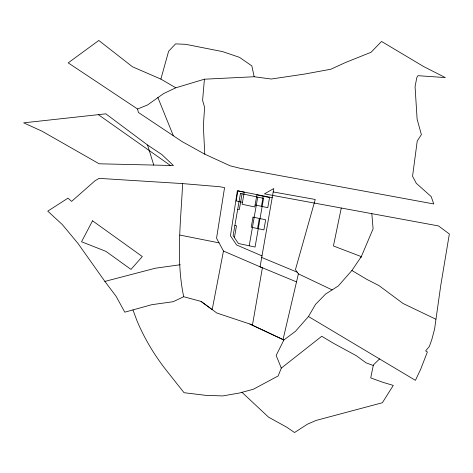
<?xml version="1.0" encoding="UTF-8"?>
<svg xmlns="http://www.w3.org/2000/svg" width="473" height="473" viewBox="0 0 473 473"><rect width="100%" height="100%" fill="white"/><g stroke="black" fill="none" stroke-linecap="round" stroke-linejoin="round"><path stroke-width="0.71" d="M183.701 296.719C175.832 259.488 180.875 221.21 182.625 183.595L99.07 178.374L95.014 180.787L71.565 201.403L68.011 198.134L47.749 211.153L62.294 224.557L77.974 243.412L104.888 281.411L116.086 296.293L124.783 312.174L151.732 304.701L173.213 301.703L183.701 296.719L201.066 301.425L212.2 309.608L223.451 251.027L216.551 238.209L224.569 187.639L219.951 186.752L182.625 183.595M204.419 79.204L202.604 100.347L204.602 107.377L203.349 125.913L204.779 154.18L230.162 165.816L240.13 168.305L433.759 203.958L431.187 196.573L416.293 183.299L412.557 176.287L417.239 140.972L421.384 134.634L417.109 119.161L415.075 86.677L416.808 77.566L417.966 75.674L445.324 77.59L423.56 66.504L381.54 41.441L371.08 52.261L345.308 62.59L330.923 69.212L304.464 74.084L271.277 79.021L254.167 76.744L204.419 79.204L175.814 87.801L163.729 93.506L147.611 104.935L137.56 109.003L68.195 62.874L98.804 40.471L132.464 66.782L160.873 79.097L175.814 87.801M296.512 281.89L260.073 266.807L273.802 188.532L264.431 193.877L438.495 225.928L449.35 233.975L440.724 285.651L434.616 328.901L431.843 339.472L429.425 346.325L425.647 350.925L427.373 351.959L420.781 368.993L415.43 380.357L308.467 316.514L295.471 331.307L283.877 339.986L276.167 355.454L281.305 368.1L278.142 375.964L253.362 389.244L239.385 393.028L222.824 395.913L206.198 395.398L184.062 392.714L165.544 369.324A247.828 195.822 15.5 0 1 136.934 320.629L132.948 309.91M234.419 237.606L236.482 225.792L234.88 225.45M242.07 193.788L239.303 209.634L237.7 209.291M249.212 245.8L257.714 197.111M257.566 228.542L259.334 218.443M261.445 206.323L263.213 196.224M201.066 301.425L216.841 313.025L249.874 324.023L283.877 339.986L252.428 325.223L262.391 267.813L223.451 251.027M341.264 208.014L333.435 245.972L361.301 256.626L351.9 270.479L338.272 285.988L325.643 294.005L315.562 304.34L308.467 316.514M379.618 358.889L373.386 364.925L370.714 377.909L382.923 382.326L393.288 385.418L382.355 402.748L316.088 420.426L307.361 424.234L294.531 432.529L286.804 427.243L268.528 417.133L241.975 392.324M283.031 339.59L298.392 273.855L295.442 269.657L315.249 199.47L273.205 191.949M160.873 79.097L168.613 51.285L175.584 43.877L185.741 44.326L222.617 51.622L239.563 57.369L251.837 65.889L254.167 76.744M360.923 257.531L373.096 228.831L371.813 213.642M281.305 368.1L321.752 336.268L333.4 343.244L356.388 355.761L366.137 362.868L373.25 365.493M104.888 281.411L155.386 268.215L180.189 264.744M272.206 197.667L237.363 190.737L230.457 235.832L236.63 244.979L262.03 255.923M179.805 235.051L219.058 242.862M242.466 202.29L236.139 200.948L237.901 190.85L244.228 192.192L242.123 204.271L254.776 206.961L256.886 194.882L269.539 197.572L267.777 207.671L255.118 204.98M261.758 257.489L297.227 272.2M249.874 324.023L252.428 325.223M298.392 273.855L332.123 289.89M435.781 319.18L403.055 303.489L378.891 285.544L366.812 279.372L351.9 270.479M204.779 154.18L182.058 141.569L138.358 112.438L137.56 109.003M147.546 145.01L161.825 154.541L173.443 165.532L99.147 163.794L41.92 131.139L23.65 122.844L105.828 113.839L147.546 145.01L153.76 165.071M98.349 114.661L170.375 165.461M157.84 97.444L173.36 135.769M240.467 193.445L233.1 235.649L238.392 243.5L255.065 247.042L263.567 198.358L240.467 193.445M253.008 217.101L251.24 227.2L263.899 229.89L265.66 219.791L253.008 217.101M92.537 220.802L81.533 241.762L105.881 251.334L130.997 269.403L142.32 256.543L92.537 220.802"/></g></svg>
